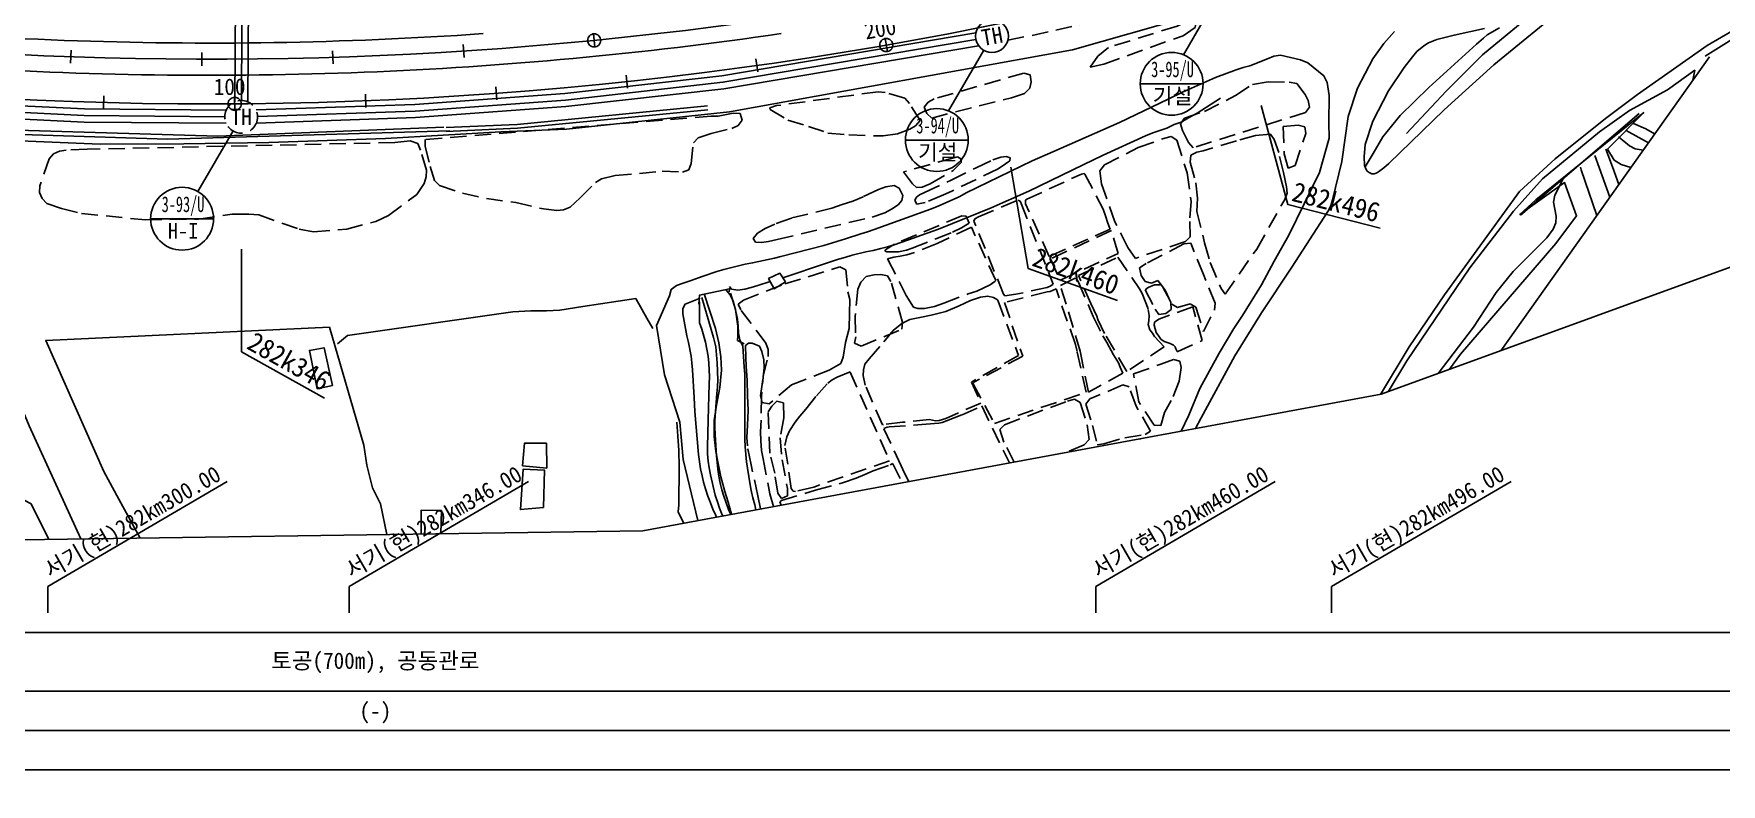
# Model space of a CAD drawing. Header units: millimetres. Extents: x 4198 to 4994, y 1103 to 1809.
# Drawn here: x 4585.5 to 4843.2, y 1338.7 to 1453.3 of the extents above; entities that cross this region are included whole.
import ezdxf
from ezdxf.enums import TextEntityAlignment as Align
from ezdxf.xclip import XClip

# ---------------------------------------------------------------- set-up
doc = ezdxf.new("R2010")
doc.units = ezdxf.units.MM
doc.header["$LTSCALE"] = 10
doc.header["$MEASUREMENT"] = 0
doc.header["$XCLIPFRAME"] = 2
doc.linetypes.add('HIDDEN', pattern=[0.375, 0.25, -0.125])
for name, color, linetype in [('TD-MANH', 4, 'Continuous'), ('TN-CABL', 4, 'Continuous'), ('TN-MANH', 4, 'Continuous'), ('TT-TABL-LIN1', 4, 'Continuous'), ('TT-TABL-LIN2', 1, 'Continuous'), ('TT-TABL-TEX2', 3, 'Continuous'), ('TZ-BASE', 253, 'Continuous'), ('TZ-CABL', 4, 'Continuous'), ('TZ-LEAL', 1, 'Continuous'), ('TZ-LEAT', 3, 'Continuous')]:
    doc.layers.add(name, color=color, linetype=linetype)
doc.layers.add('TX-PAPR', color=2, linetype='Continuous', plot=False)
doc.styles.get("Standard").update_dxf_attribs({"font": 'GulimChe.ttf'})
doc.styles.add('SYMBTEXT', font='GulimChe.ttf')
doc.linetypes.add('ZIGZAG', pattern='A,0.0001,-0.2,[131,ltypeshp.shx,S=0.2,R=0,X=-0.2,Y=0],-0.4,[131,ltypeshp.shx,S=0.2,R=180,X=0.2,Y=0],-0.2', length=0.8001)

# ---------------------------------------------------------------- blocks, each defined once
blk = doc.blocks.new('TTTW101-2')
blk.add_line((-6, 0), (6, 0))
blk.add_circle((0, 0), 6)
at = {"style": 'SYMBTEXT'}
for tag, p in [('TTTW_TITLE_1', (0.17, 2.77)), ('TTTW_TITLE_2', (0.17, -2.31))]:
    blk.add_attdef(tag, text='', height=3, dxfattribs=at).set_placement(p, align=Align.MIDDLE_CENTER)
blk = doc.blocks.new('jd-fjfj56fjfj')
at = {"layer": 'TZ-BASE', "flags": 128}
for points in [[(512.91, -12.75), (507.54, -22.01)], [(477.06, -21.34), (471.69, -30.6)], [(519.44, -29.76), (523.5, -44.92), (537.56, -48.49)], [(362.45, -33.66), (357.08, -42.92)], [(481.22, -39.19), (483.84, -54.67), (497.5, -59.54)], [(363.74, -51.7), (363.74, -67.4), (376.4, -74.49)]]:
    blk.add_lwpolyline(points, dxfattribs=at)
at = {"layer": 'TZ-BASE'}
ref = blk.add_blockref('TTTW101-2', (505.75, -26.46), dxfattribs=dict(at, xscale=0.7999999999651517, yscale=0.7999999999651517, zscale=0.7999999999651517, rotation=359.999999997014))
ref.add_attrib('TTTW_TITLE_1', '3-95/U', dxfattribs={"layer": '0', "height": 2.4, "style": 'SYMBTEXT', "width": 0.7}).set_placement((505.88, -24.24), align=Align.MIDDLE_CENTER)
ref.add_attrib('TTTW_TITLE_2', '기설', dxfattribs={"layer": '0', "height": 2.4, "style": 'SYMBTEXT'}).set_placement((505.88, -28.31), align=Align.MIDDLE_CENTER)
ref = blk.add_blockref('TTTW101-2', (469.9, -35.05), dxfattribs=dict(at, xscale=0.7999999999651517, yscale=0.7999999999651517, zscale=0.7999999999651517, rotation=359.999999997014))
ref.add_attrib('TTTW_TITLE_1', '3-94/U', dxfattribs={"layer": '0', "height": 2.4, "style": 'SYMBTEXT', "width": 0.7}).set_placement((470.03, -32.83), align=Align.MIDDLE_CENTER)
ref.add_attrib('TTTW_TITLE_2', '기설', dxfattribs={"layer": '0', "height": 2.4, "style": 'SYMBTEXT'}).set_placement((470.03, -36.9), align=Align.MIDDLE_CENTER)
ref = blk.add_blockref('TTTW101-2', (354.67, -47.07), dxfattribs=dict(at, xscale=0.7999999999651517, yscale=0.7999999999651517, zscale=0.7999999999651517, rotation=359.999999997014))
ref.add_attrib('TTTW_TITLE_1', '3-93/U', dxfattribs={"layer": '0', "height": 2.4, "style": 'SYMBTEXT', "width": 0.7}).set_placement((354.81, -44.85), align=Align.MIDDLE_CENTER)
ref.add_attrib('TTTW_TITLE_2', 'H-I', dxfattribs={"layer": '0', "height": 2.4, "style": 'SYMBTEXT'}).set_placement((354.81, -48.92), align=Align.MIDDLE_CENTER)
for s, rotation, p in [('282k496', 345.7642, (523.91, -44.3)), ('282k460', 340.3659, (484.25, -54.19)), ('282k346', 330.7613, (364.35, -66.82))]:
    blk.add_text(s, height=3, rotation=rotation, dxfattribs=at).set_placement(p)
blk = doc.blocks.new('JD-DHDHGDGH')
at = {"layer": 'TZ-BASE'}
for p, q in [((384.07, -86), (384.27, -87.99)), ((384.07, -86), (384.27, -87.99)), ((384.07, -86), (384.27, -87.99)), ((428.58, -86.73), (428.93, -88.7)), ((304.31, -88.49), (304.23, -90.49)), ((304.31, -88.49), (304.23, -90.49)), ((304.31, -88.49), (304.23, -90.49)), ((324.27, -88.87), (324.26, -90.87)), ((324.27, -88.87), (324.26, -90.87)), ((324.27, -88.87), (324.26, -90.87)), ((344.23, -88.58), (344.29, -90.58)), ((344.23, -88.58), (344.29, -90.58)), ((344.23, -88.58), (344.29, -90.58)), ((364.17, -87.62), (364.3, -89.62)), ((364.17, -87.62), (364.3, -89.62)), ((364.17, -87.62), (364.3, -89.62)), ((408.86, -89.84), (409.14, -91.82)), ((389.05, -92.3), (389.26, -94.29)), ((349.23, -95.23), (349.31, -97.23)), ((369.16, -94.1), (369.31, -96.09)), ((309.31, -95.49), (309.25, -97.49)), ((329.27, -95.69), (329.28, -97.69))]:
    blk.add_line(p, q, dxfattribs=at)
for points in [[(425.96, -81.41, -0.125353), (130.75, -57.37)], [(130.45, -64.2, 0.144555), (469.96, -79)]]:
    blk.add_lwpolyline(points, format="xyb", dxfattribs=at)
for points in [[(297.27, -86.74), (299.27, -86.83), (301.26, -86.91), (303.26, -86.99), (305.26, -87.06), (307.26, -87.13), (309.26, -87.18), (311.26, -87.24), (313.26, -87.28), (315.26, -87.32), (317.26, -87.35), (319.26, -87.37), (321.26, -87.39), (323.26, -87.4), (325.26, -87.41), (327.26, -87.41), (329.26, -87.4), (331.26, -87.38), (333.26, -87.36), (335.26, -87.33), (337.26, -87.3), (339.26, -87.25), (341.26, -87.21), (343.26, -87.15), (345.25, -87.09), (347.25, -87.02), (349.25, -86.94), (351.25, -86.86), (353.25, -86.77), (355.25, -86.68), (357.24, -86.58), (359.24, -86.47), (361.24, -86.35), (363.23, -86.23), (365.23, -86.1), (367.22, -85.97)], [(297.05, -91.66), (299.05, -91.75), (301.05, -91.84), (303.05, -91.91), (305.05, -91.98), (307.05, -92.05), (309.05, -92.11), (311.04, -92.16), (313.04, -92.2), (315.04, -92.24), (317.04, -92.27), (319.04, -92.3), (321.04, -92.32), (323.04, -92.33), (325.04, -92.33), (327.04, -92.33), (329.04, -92.32), (331.04, -92.31), (333.04, -92.28), (335.04, -92.25), (337.04, -92.22), (339.04, -92.18), (341.04, -92.13), (343.04, -92.07), (345.04, -92.01), (347.04, -91.94), (349.04, -91.87), (351.04, -91.79), (353.03, -91.7), (355.03, -91.6), (357.03, -91.5), (359.03, -91.39), (361.02, -91.28), (363.02, -91.15), (365.01, -91.03), (367.01, -90.89), (369.01, -90.75), (371, -90.6), (372.99, -90.44), (374.99, -90.28), (376.98, -90.11), (378.97, -89.94), (380.96, -89.76), (382.96, -89.57), (384.95, -89.37), (386.94, -89.17), (388.92, -88.96), (390.91, -88.75), (392.9, -88.53), (394.89, -88.3), (396.87, -88.06), (398.86, -87.82), (400.84, -87.58), (402.83, -87.32), (404.81, -87.06), (406.79, -86.79), (408.77, -86.52), (410.75, -86.24), (412.73, -85.95)]]:
    blk.add_lwpolyline(points, dxfattribs=at)
for points, elevation in [([(393.66, -130.53), (395.66, -126.02), (395.91, -125.04), (396.75, -124.44), (397.76, -124.06), (398.8, -123.72), (400.8, -123), (402.89, -122.29), (403.94, -122.01), (407.2, -121.2), (408.36, -120.98), (411.68, -120.26), (412.67, -120), (419.21, -118.33), (422.52, -117.3), (424.85, -116.57), (425.89, -116.23), (426.93, -115.86), (435.53, -112.79), (436.66, -112.31), (439.97, -110.82), (440.98, -110.3), (451.05, -105.38), (454.19, -104), (464.36, -99.52), (471.79, -95.99), (473.97, -94.93), (479, -92.68), (482.16, -91.48), (483.23, -91.14), (484.29, -90.87), (486.94, -89.83)], 39), ([(486.94, -89.83), (487.93, -89.43), (488.93, -89.27), (492, -89.97), (493.12, -90.42), (495.57, -92.41), (496.08, -93.43), (496.36, -95.43), (496.33, -99.61), (496.36, -101.93), (494.9, -107.17), (490.21, -116.77), (487.97, -120.74), (486.06, -124.35), (483.13, -129.03), (481.81, -130.99), (479.58, -134.8), (476.63, -140.18), (474.97, -144.25), (472.54, -149.26), (471.55, -151.49), (467.34, -159.27), (459.96, -173.86), (456.91, -179.61)], 39), ([(479.8, -95.84), (476.2, -98.14), (474.92, -98.81), (473.76, -99.49), (472.71, -99.83), (471.6, -100.39), (470.5, -100.74), (469.44, -101.1), (468.33, -101.58), (461.85, -104.54), (458.82, -105.99), (450.52, -110.02), (444.76, -112.59), (437.01, -115.73), (436.02, -116.07), (433.99, -116.82), (433.01, -117.17), (429.94, -118.23), (428.95, -118.52), (427.95, -118.78), (426.76, -119.07), (425.65, -119.3), (423.57, -119.81), (422.43, -120.14), (421.46, -120.44), (419.34, -121.14), (413.25, -123.18), (412.97, -123.27)], 37), ([(542.86, -99.71), (544.73, -100.52), (546.07, -101.29)], 40), ([(540.56, -101.75), (542.21, -103.1), (543.09, -103.58), (544.31, -103.77)], 38), ([(541.71, -100.77), (545.12, -102.64)], 39), ([(473.35, -202.71), (475.61, -196.78), (478.09, -192.31), (480.87, -187.88), (482.73, -184.83), (485.26, -181.19), (492.23, -170.36), (495.61, -164.37), (497.62, -161.01), (501.76, -153.57), (506.88, -146.07), (509.37, -142.91), (512.23, -138.91), (518.4, -130.78), (521.86, -125.51), (524.48, -122.29), (529.61, -117.16), (530.59, -115.82), (530.98, -114.87), (531.01, -113.85), (530.63, -111.73), (530.85, -110.66), (532.08, -108.15)], 38), ([(425.17, -199.87), (423.02, -195.39), (421.97, -193.22), (421.62, -192.17), (419.66, -185.79), (418.37, -181.54), (418.03, -180.56), (417.01, -177.56), (416.04, -174.65), (414.16, -169.42), (413.7, -168.37), (413.16, -167.31), (412.64, -166.44), (412.06, -165.59), (410.92, -163.83), (410.4, -162.87), (409.96, -161.96), (409.59, -161.01), (409.24, -160.03), (408.95, -159.03), (408.67, -157.96), (408.4, -156.87), (408.15, -155.73), (407.95, -154.57), (407.44, -151.36), (407.22, -149.09), (407.18, -147.91), (407.16, -146.64), (407.18, -144.57), (407.18, -143.38), (407.15, -141.18), (407.15, -139.1), (407.14, -137.98), (407.08, -136.86), (406.84, -133.69), (406.41, -132.76), (406.22, -131.74), (406.16, -130.67), (406.02, -129.6), (405.85, -128.6), (405.6, -127.59), (405.4, -126.81), (404.9, -125.89), (404.34, -125.13)], 36), ([(411.05, -123.85), (409.15, -124.43), (408.13, -124.75), (407.14, -125.02), (406.11, -125.15), (405.11, -124.98), (404.81, -124.58)], 37), ([(400.32, -126.39), (398.05, -127.31), (397.7, -127.93), (397.68, -128.77), (398.31, -132.11), (398.55, -133.17), (398.98, -135.25), (399.07, -136.26), (399.15, -137.34), (399.42, -141.54), (399.54, -143.68), (400.09, -150.27), (400.42, -152.43), (400.63, -153.49), (400.87, -154.48), (401.16, -155.51), (401.52, -156.6), (401.91, -157.66), (402.3, -158.61), (402.72, -159.56), (405.03, -164.57), (405.56, -165.52), (406.12, -166.43), (408.86, -171.01), (409.35, -172.01), (409.82, -173.04), (410.68, -174.97), (411.05, -176.03), (411.36, -177.07), (411.63, -178.04), (412.13, -180.07), (413.3, -184.62), (413.93, -186.79), (414.26, -187.78), (414.65, -188.82), (415.08, -189.81), (415.53, -190.82), (416.01, -191.83), (417.51, -194.81), (418.97, -197.69), (419.36, -198.66), (419.71, -199.6), (420.04, -200.56), (420.64, -202.62)], 37), ([(400.26, -126.91), (400.26, -130.12), (400.58, -131.12), (401.14, -133.1), (401.38, -134.14), (401.56, -135.23), (401.65, -136.31), (401.75, -138.4), (401.74, -139.46), (401.59, -144.94), (401.44, -149.08), (401.48, -150.16), (401.56, -151.27), (401.71, -152.31), (401.93, -153.38), (402.65, -156.47), (402.98, -157.47), (403.32, -158.45), (403.72, -159.45), (404.16, -160.46), (405.07, -162.44), (405.57, -163.44), (406.06, -164.38), (406.58, -165.31), (409.16, -170), (409.59, -170.96), (411.29, -174.93), (411.67, -175.99), (413.07, -180.16), (413.36, -181.15), (414.34, -184.51), (414.68, -185.54), (415.8, -188.68), (416.21, -189.7), (416.66, -190.75), (417.16, -191.83), (417.69, -192.87), (419.45, -196.99), (420.79, -200.44)], 36), ([(400.58, -126.28), (402.36, -132.39), (402.62, -133.39), (402.73, -133.81), (402.96, -136.25), (403.04, -138.85), (402.98, -139.91), (402.89, -140.92), (402.56, -145.07), (402.57, -146.11), (402.62, -147.2), (402.83, -150.44), (403.04, -152.47), (403.18, -153.57), (403.39, -154.63), (403.65, -155.63), (403.96, -156.6), (404.68, -158.63), (405.06, -159.56), (405.49, -160.53), (405.92, -161.44), (406.38, -162.35), (407.35, -164.22), (407.86, -165.13), (411.42, -171.51), (411.77, -172.45), (412.12, -173.5), (412.41, -174.49), (412.65, -175.55), (412.87, -176.57), (413.07, -177.68), (413.35, -178.73), (413.67, -179.75), (414.02, -180.71), (415.07, -183.67), (415.36, -184.72), (415.98, -186.78), (420.41, -196.89)], 35), ([(393.66, -130.53), (394.9, -138.09), (397.23, -145.3), (397.74, -151.04), (401.66, -167.43), (402.69, -169.87), (407.82, -177.81), (411.16, -183.65), (412.81, -188), (413.64, -193.8), (414.73, -197.11), (417.81, -204.43), (418.69, -210.39), (418.81, -212.8)], 39)]:
    blk.add_lwpolyline(points, dxfattribs=dict(at, elevation=elevation))
at = {"layer": 'TZ-BASE', "flags": 128}
for points, elevation in [([(413.39, -123.88), (411.62, -124.94), (410.8, -123.37), (412.51, -122.58), (413.39, -123.88)], 36.59), ([(344.21, -139.73), (341.89, -140.2), (340.7, -134.35), (342.92, -133.96), (344.21, -139.73)], 44.04), ([(360.74, -164.76), (357.72, -164.71), (357.75, -158.75), (360.83, -158.82), (360.74, -164.76)], 42.61)]:
    blk.add_lwpolyline(points, dxfattribs=dict(at, elevation=elevation))
at = {"layer": 'TZ-BASE'}
for points in [[(561.02, -54.72, 45.26), (530.45, -65.71, 44.71), (500.54, -76.06, 44.47), (457.21, -88.43, 43.87), (404.8, -97.89, 43.98), (379.95, -100.57, 44.16), (369.9, -100.95, 44.51)], [(532.96, -81.38, 42.99), (521.52, -90.71, 42.77), (513.92, -97.62, 42.31), (505.51, -105.81, 41.78), (504.74, -106.44, 41.76), (504.31, -106.79, 41.72), (503.9, -107.07, 41.69), (503.55, -107.28, 41.65), (503.23, -107.36, 41.58), (502.9, -107.38, 41.58), (502.48, -107.19, 41.58), (502.19, -106.95, 41.56), (501.96, -106.61, 41.54), (501.79, -106.13, 41.44), (501.73, -104.79, 41.31), (501.88, -102.9, 41.06), (503.03, -99.36, 40.53), (505.46, -94.71, 39.8), (507.84, -91.16, 38.92), (509.12, -89.5, 38.35), (509.77, -88.72, 38.29), (510.84, -87.82, 37.81), (511.55, -87.39, 37.81), (512.81, -86.88, 37.15), (515.45, -86.18, 37.01), (520.1, -85.17, 36.53)], [(531.89, -65.22, 44.75), (536.24, -75.69, 44.75), (529.79, -80.85, 44.75), (525.29, -84.67, 44.73), (519.8, -89.23, 44.71), (514.23, -94.76, 44.62), (508.2, -101.2, 44.3)], [(506.35, -85.65, 38.33), (504.74, -87.46, 38.94), (503.03, -89.84, 39.17), (500.71, -94.3, 39.71), (499.3, -98.62, 40.38), (498.3, -105.51, 41.62), (496.9, -111.33, 41.76), (496.8, -111.69, 41.76), (496.65, -112.2, 41.76), (496.43, -112.67, 41.76), (496.17, -113.12, 41.74), (490.68, -121.63, 41.38), (486.05, -128.61, 41.08), (481.97, -135.16, 40.71), (476.81, -144.65, 40.49), (471.04, -155.64, 39.89), (462.26, -171.91, 39.42), (456.45, -183.96, 39.17), (455.05, -187.57, 38.78), (454.7, -188.89, 38.66), (454.56, -189.88, 38.57), (454.41, -190.8, 38.53), (454.25, -191.75, 38.53), (453.44, -193.99, 38.53), (446.19, -207.73, 38.43)], [(571.74, -77.82, 42.79), (566.33, -80.58, 42.24), (554.1, -87.78, 41.78), (543.47, -95.27, 41.72), (538.59, -98.91, 41.72), (530.89, -105.08, 41.72), (525.45, -110.09, 41.59), (513.99, -125.88, 40.68), (508.61, -133.8, 40.19), (500.91, -146.5, 39.66), (482.6, -178.56, 39.37), (467.13, -203.09, 38.51), (467.45, -203.8, 38.42)], [(501.85, -106.29, 41.47), (503.12, -104.26, 41.89), (504.57, -101.74, 42.14), (507.22, -98.48, 42.42), (511.59, -94.19, 42.51), (518.87, -87.57, 42.74), (519.92, -86.64, 42.69), (520.48, -86.15, 42.69), (522.4, -85.09, 42.35)], [(474.2, -202.55, 42.32), (554.45, -89.49, 42.32)], [(551.89, -93.09, 41.54), (552.19, -91.55, 42.22), (548.01, -94.56, 42.19), (542.21, -97.69, 42.29), (537.67, -100.96, 42.39), (528.93, -108.13, 42.37), (524.52, -113.1, 41.84), (517.83, -121.73, 41.26), (508.24, -135.94, 40.53), (496.82, -154.73, 39.58), (491.49, -164.6, 39.54), (483.82, -178.18, 39.52), (476.64, -189.66, 39.19), (469.7, -201.22, 38.82), (469.23, -203.47, 38.56)], [(401.45, -97.02, 41.82), (372.43, -99.84, 41.82), (361.55, -100.32, 41.82)], [(361.57, -100.9, 41.82), (372.47, -100.42, 41.82), (401.5, -97.6, 41.82)], [(362.15, -100.82, 86.39), (319, -102.11, 86.67), (287.23, -101.06, 86.67), (277.48, -100.15, 86.76)], [(278.19, -99.45, 86.87), (290.93, -100.55, 86.74), (326.7, -101.65, 86.46), (361.22, -100.23, 86.27)], [(470.42, -203.25, 38.22), (481.57, -188.61, 37.38), (506.14, -149.24, 37.38), (516.41, -134.94, 37.63), (530.99, -118.04, 37.16), (534.16, -113.8, 36.82), (532.33, -108.72, 36.51), (525.49, -113.6, 41.25), (527.91, -111.33, 41.58), (544.41, -98.02, 41.62), (538.86, -103.6, 36.51), (539.88, -105.29, 36.52), (540.94, -105.95, 36.52), (542.45, -106.4, 36.55)], [(525.58, -113.71, 41.65), (543.73, -98.16, 41.65)], [(277.07, -100.57, 89.2), (285.23, -101.21, 89.18), (297.77, -102.39, 89.06), (308.75, -102.85, 88.9), (321.49, -102.79, 88.73), (334.47, -102.61, 88.66), (352.3, -101.99, 88.52), (369.9, -100.95, 88.35)], [(539.21, -110.97, 36.91), (537.59, -106.4, 36.91), (536.96, -104.59, 36.9)], [(538.64, -103.61, 36.3), (539.63, -106.32, 36.32), (540.58, -109.03, 36.32)], [(534.74, -106.35, 36.9), (534.84, -106.76, 36.9), (537.24, -113.74, 36.95)], [(341.7, -217.63, 41.07), (332.99, -213.11, 41.43), (299.14, -195.52, 42.95), (267.87, -179.26, 44.2), (241.35, -165.4, 44.68), (239.45, -164.27, 44.72), (237.98, -163.15, 44.81), (235.59, -161.57, 44.86), (234.08, -160.51, 44.87), (232.72, -159.66, 44.95), (231.14, -158.71, 44.94), (228.3, -157.25, 44.93), (224.92, -155.44, 45.03), (203.12, -143.98, 45.3), (179.71, -131.76, 45.63), (153.43, -118.25, 46.39)], [(154.09, -116.65, 46.28), (181.33, -131.09, 45.46), (198.48, -139.97, 45.26), (230.99, -156.8, 44.78), (234.35, -158.59, 44.78), (235.86, -159.33, 44.78), (237.34, -159.9, 44.77), (238.92, -160.42, 44.72), (240.53, -160.73, 44.67), (241.61, -161.04, 44.61), (242.53, -161.33, 44.61), (243.55, -161.89, 44.67), (259.63, -170.32, 44.35), (286.04, -183.99, 43.62), (321.77, -202.53, 42), (350.47, -217.5, 40.57)], [(315.52, -174.36, 42.9), (311.3, -171.8, 43.13), (309.93, -170.9, 43.13), (308.59, -169.56, 43.13), (306.14, -163.89, 43.32), (297.91, -145.9, 43.84), (294.47, -137.66, 43.89), (292.36, -131.11, 43.63), (291.32, -126.37, 43.2), (291.47, -125.76, 43.13), (291.99, -125.48, 43.13), (294.34, -125.61, 43.11)], [(400.16, -127.27, 35.33), (400.22, -125.93, 37.63), (404.81, -124.93, 37.63), (404.77, -125.41, 34.71)], [(400.96, -125.69, 34.63), (402.69, -131.01, 34.64), (403.22, -133.2, 34.64), (403.51, -135.33, 34.64), (403.59, -137.35, 34.64), (403.35, -140, 34.64), (402.86, -142.72, 34.64), (402.48, -145.07, 34.64), (402.5, -147.48, 34.72), (402.72, -149.78, 34.83), (403.08, -151.65, 34.87), (403.51, -153.64, 34.9), (404.13, -155.89, 34.93), (404.64, -157.56, 34.99), (405.17, -159.49, 34.99), (405.98, -161.17, 34.99), (406.96, -162.66, 34.98), (408.07, -164.24, 35.01), (409.03, -165.6, 35.04), (410.06, -167.1, 35.04), (411.01, -168.57, 35.04), (411.79, -169.91, 35.04), (412.47, -171.54, 35.04), (412.85, -172.98, 35.04), (413.1, -174.8, 35.05), (413.47, -176.74, 35.24), (413.92, -179.17, 35.24), (414.29, -180.7, 35.22), (414.66, -182.25, 35.22), (415, -183.88, 35.22), (415.69, -186.1, 35.22), (416.34, -188.04, 35.2), (417.12, -190.12, 35.19), (418.25, -192.54, 35.18), (419.65, -194.97, 35.18), (420.71, -197.03, 35.18), (421.59, -199.16, 35.18), (422.23, -201.18, 35.18)], [(405, -125.62, 36.17), (405.76, -128.09, 36.11), (406.08, -130.65, 35.97), (406.12, -132.2, 35.95), (406.02, -132.82, 35.95), (407.05, -133.36, 35.92)], [(222.7, -132.44, 44.9), (227.41, -134.87, 44.47), (294.23, -169.52, 43.16), (316.63, -180.92, 42.33), (335.1, -190.45, 41.32), (345.84, -196.26, 40.9), (359.92, -203.52, 40.24), (373.96, -211.05, 39.66), (385.54, -216.99, 39.41)], [(419.75, -212.62, 39.29), (419.36, -210.51, 39.33), (418.9, -208.61, 39.33), (417.65, -204.47, 39.33), (416.65, -201.2, 39.33), (415.92, -199.15, 39.33), (414.67, -195.44, 39.32), (412.74, -189.81, 39.33), (411.73, -187.31, 39.33), (410.97, -185.36, 39.35), (408.9, -180.36, 39.61), (407.1, -176.62, 39.79), (405.51, -173.4, 39.85), (403.55, -170.2, 39.84), (401.26, -166.62, 39.81), (399.87, -164.37, 39.7), (399.02, -162.84, 39.7), (397.61, -160.3, 39.68), (396.98, -159.01, 39.64), (397.07, -157.92, 39.63), (397.16, -152.07, 39.48), (397.09, -149.62, 39.41), (396.91, -147.43, 39.11), (396.76, -145.32, 39.33)]]:
    blk.add_polyline3d(points, dxfattribs=at)
at = {"layer": 'TZ-BASE', "linetype": 'Continuous'}
for points in [[(553.79, -89.42, 46.73), (570.06, -79.15, 47.19), (571.93, -78.32, 47.23)], [(344.99, -133.37, 41.36), (346.5, -132.06, 41.31), (371.76, -128.46, 41.13), (374.47, -128.3, 41.24), (376.89, -128.32, 41.24), (378.92, -128.2, 41.18), (382.42, -127.64, 40.99), (390.5, -126.44, 40.92), (392.2, -129.41, 40.62), (393.14, -131.01, 40.54)], [(313.31, -171.93, 44.06), (315.54, -164.33, 44.34), (311.61, -157.09, 44.46), (309.31, -152.83, 44.59), (300.44, -132.84, 44.59), (343.73, -130.81, 43.32), (349, -148.85, 43.31), (349.45, -151.86, 43.24), (350.3, -155.37, 43.2), (351.52, -157.79, 43.08), (356.41, -181.14, 42.94), (351.48, -191.61, 42.59), (350.28, -191, 42.59)], [(376.93, -152.35, 42.78), (373.22, -151.98, 42.78), (373.55, -148.51, 42.78), (376.88, -148.53, 42.78), (376.93, -152.35, 42.78)], [(376.45, -158.34, 42.8), (376.59, -152.65, 42.8), (373.3, -152.51, 42.8), (372.9, -158.67, 42.8), (376.45, -158.34, 42.8)]]:
    blk.add_polyline3d(points, dxfattribs=at)
at = {"layer": 'TZ-BASE', "linetype": 'HIDDEN'}
for points in [[(462.71, -88.07, 42.33), (461.08, -89.4, 42.33), (459.89, -91.1, 42.33), (462, -90.62, 42.33), (474.1, -86.28, 42.33), (475.9, -85.01, 42.33), (476.08, -84.01, 42.33), (475.08, -83.86, 42.33), (473.16, -84.81, 42.33), (462.71, -88.07, 42.33)], [(436.05, -95.94, 41.88), (435.16, -96.41, 41.88), (434.56, -97.22, 41.88), (434.96, -98.15, 41.88), (435.69, -98.86, 41.88), (447.88, -95.75, 41.88), (449.88, -95.13, 41.88), (450.7, -94.3, 41.88), (450.9, -93.32, 41.88), (450.75, -92.27, 41.88), (449.78, -91.99, 41.88), (436.05, -95.94, 41.88)], [(412.02, -96.96, 42.15), (410.96, -97.28, 42.15), (411.01, -97.56, 42.15), (413.75, -99.17, 42.15), (416.88, -100.13, 42.15), (419.86, -101.15, 42.15), (423.06, -101.42, 42.15), (427.17, -101.57, 42.15), (428.31, -101.58, 42.15), (430.49, -101.29, 42.15), (432.37, -100.55, 42.15), (433.24, -100.06, 42.15), (433.95, -99.26, 42.15), (432.33, -96.66, 42.15), (431.57, -95.83, 42.15), (428.58, -94.95, 42.15), (427.5, -94.84, 42.15), (412.02, -96.96, 42.15)], [(475.6, -103.39, 36.95), (474.9, -102.61, 36.95), (473.97, -100.74, 36.95), (473.66, -99.73, 36.95), (474.29, -98.89, 36.95), (477.32, -97.86, 36.95), (482.09, -95.43, 36.95), (484.68, -93.74, 36.95), (487.06, -93.32, 36.95), (490.28, -93.38, 36.95), (491.46, -93.59, 36.95), (492.71, -95.25, 36.95), (493.16, -96.18, 36.95), (493.38, -97.2, 36.95), (492.75, -98.02, 36.95), (475.6, -103.39, 36.95)], [(358.37, -102.13, 42.19), (358.36, -103.19, 42.19), (359.14, -106.28, 42.19), (359.76, -108.39, 42.19), (360.57, -109.18, 42.19), (364.07, -110.36, 42.19), (367.7, -111.17, 42.19), (372.18, -111.78, 42.19), (376.43, -112.75, 42.19), (378.47, -112.96, 42.19), (379.48, -112.87, 42.19), (380.5, -112.46, 42.19), (382.03, -111.04, 42.19), (384.36, -108.69, 42.19), (385.26, -108.16, 42.19), (387.36, -107.65, 42.19), (394.55, -106.99, 42.19), (397.67, -107.11, 42.19), (398.62, -106.77, 42.19), (398.99, -105.82, 42.19), (399.31, -102.63, 42.19), (400.03, -101.89, 42.19), (402.02, -101.2, 42.19), (405.17, -100.46, 42.19), (406.14, -100, 42.19), (406.78, -99.19, 42.19), (406.45, -98.19, 42.19), (405.36, -98.1, 42.19), (403.11, -98.59, 42.19), (402.05, -98.56, 42.19), (358.37, -102.13, 42.19)], [(489.51, -104.32, 36.87), (490.13, -106.52, 36.87), (491.19, -106.12, 36.87), (492.81, -101.2, 36.87), (492.64, -100.19, 36.87), (491.64, -99.96, 36.87), (489.37, -100.16, 36.87), (489.51, -104.32, 36.87)], [(306.77, -103.63, 42.33), (303.57, -103.75, 42.33), (302.55, -103.91, 42.33), (301.61, -104.31, 42.33), (300.97, -105.09, 42.33), (299.53, -109.23, 42.33), (299.47, -110.24, 42.33), (299.89, -111.16, 42.33), (300.58, -111.91, 42.33), (302.83, -112.7, 42.33), (305.9, -113.46, 42.33), (315.65, -114.4, 42.33), (323.74, -114.29, 42.33), (328.89, -113.53, 42.33), (331.45, -113.52, 42.33), (332.94, -113.67, 42.33), (339.13, -115.81, 42.33), (341.31, -116.23, 42.33), (346.4, -115.82, 42.33), (350.81, -114.64, 42.33), (352.77, -113.76, 42.33), (357.09, -110.52, 42.33), (358.22, -108.85, 42.33), (358.5, -107.86, 42.33), (358.55, -106.84, 42.33), (357.66, -103.76, 42.33), (357.22, -102.76, 42.33), (356.06, -102.32, 42.33), (353.73, -102.6, 42.33), (306.77, -103.63, 42.33)], [(466.79, -120.29, 37.02), (465.65, -118.63, 37.02), (463.67, -114.73, 37.02), (461.6, -108.92, 37.02), (461.34, -106.92, 37.02), (462.06, -106.02, 37.02), (467.23, -103.37, 37.02), (471.31, -101.91, 37.02), (472.28, -101.67, 37.02), (473.13, -102.25, 37.02), (474.68, -107.25, 37.02), (475.31, -111.6, 37.02), (475.08, -114.68, 37.02), (475.14, -116.99, 37.02), (474.44, -117.74, 37.02), (466.79, -120.29, 37.02)], [(477.36, -117.94, 37.09), (478.19, -120.91, 37.09), (479.89, -124.91, 37.09), (480.48, -125.75, 37.09), (485.32, -118.87, 37.09), (489.6, -111.29, 37.09), (489.96, -110.35, 37.09), (489.88, -109.35, 37.09), (489.38, -107.19, 37.09), (488.67, -104.11, 37.09), (487.96, -102.16, 37.09), (487.4, -101.3, 37.09), (485.15, -101.54, 37.09), (482.21, -102.32, 37.09), (477.15, -103.85, 37.09), (476.17, -104.05, 37.09), (475.25, -104.54, 37.09), (475.16, -105.59, 37.09), (476, -108.78, 37.09), (476.26, -111.12, 37.09), (476.17, -113.13, 37.09), (477.36, -117.94, 37.09)], [(431.39, -107.08, 41.19), (432.74, -108.91, 41.13), (433.37, -109.48, 41.1), (434.24, -109.44, 41.09), (435.46, -108.91, 41.1), (438.93, -106.91, 41.1), (440.19, -105.65, 41.1), (440.13, -105.08, 41.11), (439.65, -104.78, 41.19), (439.06, -104.93, 41.19), (431.39, -107.08, 41.19)], [(434.71, -111.74, 40.47), (433.41, -111.99, 40.47), (433.11, -111.47, 40.47), (433.3, -111.01, 40.47), (433.84, -110.61, 40.47), (434.61, -110.21, 40.48), (438.67, -108.37, 40.62), (442.47, -106.46, 40.74), (445.03, -105.23, 40.86), (446.27, -104.83, 40.85), (447.06, -104.72, 40.85), (447.66, -104.92, 40.85), (447.61, -105.38, 40.84), (446.96, -105.86, 40.84), (445.85, -106.61, 40.84), (438.75, -110.02, 40.71), (437.5, -110.6, 40.59), (434.71, -111.74, 40.47)], [(453.61, -120.02, 36.84), (450.03, -111.97, 36.85), (450.04, -111.4, 36.85), (450.24, -111.26, 36.85), (458.54, -107.41, 36.76), (458.99, -107.34, 36.75), (459.08, -107.42, 36.75), (461.89, -112.78, 36.89), (462.27, -113.93, 37.05), (462.56, -114.78, 37.06), (462.72, -115.33, 37.08), (462.95, -115.85, 37.13), (453.61, -120.02, 36.84)], [(426.63, -114, 41.18), (428.53, -113.35, 41.14), (429.56, -112.79, 41.14), (430.55, -112.11, 41.14), (431.16, -111.44, 41.14), (431.28, -110.71, 41.14), (430.73, -109.58, 41.14), (429.96, -109.15, 41.14), (428.69, -109.39, 41.14), (427.58, -109.79, 41.13), (425.22, -110.87, 41.13), (423.64, -111.54, 41.13), (422.03, -112.08, 41.13), (420.43, -112.62, 41.13), (414.29, -114.14, 41.13), (411.73, -115.06, 41.13), (410.26, -115.73, 41.13), (409.11, -116.47, 41.13), (408.46, -117.26, 41.13), (408.78, -117.83, 41.13), (409.69, -117.89, 41.13), (410.8, -117.71, 41.13), (412.09, -117.4, 41.13), (426.63, -114, 41.18)], [(454.23, -124.21, 37.37), (453.86, -124.47, 37.32), (453.34, -124.74, 37.28), (448.56, -125.78, 37.23), (446.86, -126.04, 36.95), (446.66, -125.76, 36.95), (442.13, -114.59, 36.7), (442.28, -114.24, 36.7), (442.82, -113.94, 36.7), (448.9, -111.4, 36.71), (449.19, -111.57, 36.71), (449.37, -111.92, 36.72), (454.23, -124.21, 37.37)], [(440.28, -113.81, 36.85), (430.04, -118.1, 36.86), (428.67, -118.93, 36.85), (428.52, -119.14, 36.85), (428.82, -119.3, 36.83), (430.61, -119.28, 36.77), (431.85, -119.02, 36.75), (432.71, -118.76, 36.75), (436.34, -117.32, 36.75), (438.88, -116.3, 36.75), (440.26, -115.63, 36.75), (441.15, -115.07, 36.75), (441.39, -114.91, 36.75), (440.98, -113.85, 36.78), (440.28, -113.81, 36.85)], [(441.75, -115.54, 36.73), (436.54, -118, 36.73), (433.08, -119.39, 36.73), (431.91, -119.73, 36.73), (430.87, -119.97, 36.73), (429.89, -120.11, 36.73), (428.95, -120.38, 36.73), (429.01, -120.49, 36.73), (431.8, -125.96, 36.84), (432.9, -127.77, 36.9), (433.57, -127.93, 36.9), (434.6, -127.95, 36.9), (436.12, -127.64, 36.88), (437.54, -127.13, 36.88), (441.26, -125.71, 36.88), (442.58, -125.29, 36.88), (444.64, -124.32, 36.84), (445.33, -123.85, 36.73), (445.48, -123.67, 36.73), (441.75, -115.54, 36.73)], [(453.82, -120.39, 37.12), (455.3, -123.65, 37.27), (455.58, -123.51, 37.27), (464.18, -119.53, 37.31), (463.14, -116.05, 37.16), (453.82, -120.39, 37.12)], [(477.17, -131.46, 37.22), (478.85, -128.2, 37.22), (478.99, -127.12, 37.22), (477.17, -122.75, 37.22), (475.24, -117.97, 37.22), (474.21, -118.09, 37.22), (468.43, -121.08, 37.22), (467.44, -121.73, 37.22), (467.7, -122.89, 37.22), (468.27, -123.82, 37.22), (469.24, -124.09, 37.22), (470.21, -123.7, 37.22), (470.91, -124.58, 37.22), (472.37, -127.29, 37.22), (473.24, -127.81, 37.22), (475.18, -127.24, 37.22), (476.04, -127.75, 37.22), (477.17, -131.46, 37.22)], [(464.13, -120.13, 37.38), (467.41, -124.95, 37.48), (467.83, -125.68, 37.49), (468.76, -128.08, 37.62), (468.88, -129, 37.65), (468.83, -129.82, 37.65), (468.75, -130.42, 37.65), (469.01, -131.19, 37.65), (469.38, -131.74, 37.65), (469.71, -132.22, 37.65), (471.17, -133.83, 37.65), (465.47, -137.58, 37.78), (462.09, -131.78, 37.78), (461.05, -129.64, 37.55), (460.91, -129.13, 37.55), (459.97, -127.19, 37.66), (458.11, -122.89, 37.53), (464.13, -120.13, 37.38)], [(413.25, -124.19, 35.96), (421.68, -121.61, 35.96), (422.61, -122.03, 35.96), (422.9, -125.4, 35.96), (423.18, -126.56, 35.96), (423.13, -128.71, 35.96), (423.11, -131.01, 35.96), (422.53, -133.17, 35.96), (422.18, -135.41, 35.96), (421.8, -136.36, 35.96), (420.02, -137.35, 35.96), (414.28, -139.62, 35.96), (410.89, -142.49, 35.96), (409.79, -142.3, 35.96), (409.54, -141.29, 35.96), (409.97, -138.25, 35.96), (410.71, -135.26, 35.96), (410.73, -134.2, 35.96), (410.38, -133.25, 35.96), (406.55, -128.17, 35.96), (406.14, -127.27, 35.96), (406.94, -126.67, 35.96), (413.25, -124.19, 35.96)], [(429.48, -123.82, 36.37), (428.94, -122.96, 36.37), (427.92, -122.76, 36.37), (426.92, -122.79, 36.37), (425.67, -123.06, 36.37), (424.9, -123.93, 36.37), (424.4, -125, 36.37), (424.02, -129.16, 36.37), (424.1, -132.28, 36.37), (423.93, -133.27, 36.37), (424.91, -133.73, 36.37), (431.15, -131.11, 36.37), (431.24, -130.1, 36.37), (429.48, -123.82, 36.37)], [(455.35, -124.43, 37.68), (457.72, -123.26, 37.68), (458.1, -123.91, 37.63), (460.33, -129.16, 37.68), (461.81, -132.14, 37.81), (462.41, -133.13, 37.81), (463.44, -135.04, 37.79), (464.19, -136.26, 37.78), (464.49, -136.91, 37.78), (464.87, -137.84, 37.78), (459.62, -140.73, 37.82), (458.48, -135, 37.83), (458.36, -134.46, 37.83), (455.35, -124.43, 37.68)], [(443.22, -142.39, 37.84), (437.85, -144.73, 37.84), (436.85, -145.06, 37.84), (436.26, -145.09, 37.84), (435.37, -144.89, 37.84), (431.22, -145.34, 37.73), (428.35, -145.68, 37.7), (428.16, -145.7, 37.7), (425.54, -139.65, 37.62), (425.21, -138.19, 37.55), (425.26, -137.34, 37.47), (425.47, -136.46, 37.45), (426.13, -135.63, 37.45), (428.38, -133.04, 37.52), (429.83, -131.29, 37.52), (431.13, -130.24, 37.52), (432.34, -129.65, 37.55), (433.87, -129.34, 37.55), (435.61, -128.97, 37.55), (437.86, -128.39, 37.55), (439.9, -127.57, 37.55), (441.6, -126.75, 37.55), (443.15, -126.21, 37.55), (444.28, -126.09, 37.53), (445.11, -126.26, 37.53), (445.74, -126.65, 37.53), (445.84, -126.83, 37.53), (448.95, -135.12, 37.87), (441.77, -139.18, 37.96), (443.22, -142.39, 37.84)], [(446.79, -127.03, 37.82), (449.6, -135.24, 37.89), (442.25, -139.13, 38.02), (442, -139.37, 38.01), (442.02, -139.44, 38.01), (445.28, -145.52, 37.87), (459.27, -140.75, 37.83), (457.9, -134.53, 37.78), (457.63, -133.43, 37.78), (454.69, -124.95, 37.63), (453.79, -125.35, 37.63), (453.3, -125.43, 37.63), (446.79, -127.03, 37.82)], [(468.3, -125.1, 37.19), (469.79, -128.03, 37.19), (470.39, -128.85, 37.19), (471.43, -128.72, 37.19), (472.23, -128.11, 37.19), (472.21, -127.04, 37.19), (471.32, -125.17, 37.19), (470.72, -124.35, 37.19), (469.7, -124.35, 37.19), (468.73, -124.74, 37.19), (468.3, -125.1, 37.19)], [(475.54, -127.69, 37.55), (470.36, -129.6, 37.61), (469.7, -130.05, 37.6), (469.65, -130.48, 37.6), (469.98, -131.61, 37.6), (470.36, -132.18, 37.6), (470.7, -132.63, 37.6), (471.21, -133, 37.6), (472.11, -133.31, 37.6), (472.59, -133.56, 37.6), (472.86, -133.83, 37.6), (472.98, -134.09, 37.6), (473.18, -134.51, 37.58), (473.25, -134.53, 37.58), (477, -132.85, 37.49), (475.54, -127.69, 37.55)], [(425.58, -201.28, 37.02), (423.12, -194.43, 36.93), (421.76, -190.83, 36.93), (420.96, -188.6, 36.94), (419.09, -183.36, 36.94), (418.19, -180.76, 36.94), (417.74, -179.39, 36.97), (417.36, -177.99, 37.01), (416.85, -176.23, 36.99), (416.44, -174.83, 36.98), (415.98, -173.38, 36.98), (415.44, -172.1, 36.97), (414.92, -170.85, 36.96), (414.18, -169.42, 36.95), (412.43, -166.28, 36.86), (410.74, -163.06, 36.84), (410.05, -161.1, 36.84), (409.61, -158.82, 36.82), (409.17, -156.55, 36.78), (408.11, -151.85, 36.77), (407.55, -148.92, 36.64), (407.49, -147.65, 36.58), (407.58, -145.79, 36.55), (407.65, -143.54, 36.53), (407.58, -141.26, 36.35), (407.5, -138.9, 36.2), (407.36, -136.81, 36.04), (407.32, -135.37, 36.04), (407.26, -133.61, 36.18), (407.73, -133.24, 36.22), (408.29, -133.24, 36.3), (409.38, -133.7, 36.36), (409.76, -134.51, 36.36), (410.07, -135.78, 36.36), (410.1, -136.99, 36.4), (409.7, -141.45, 36.52), (409.65, -145.03, 36.59), (409.57, -146.77, 36.59), (409.59, -148.18, 36.59), (409.7, -149.64, 36.59), (409.97, -150.9, 36.59), (410.97, -156.28, 36.73), (411.59, -158.36, 36.81), (412.35, -159.84, 36.82), (413.09, -161.11, 36.84), (415.84, -165.94, 36.96), (417.29, -169.02, 37.09), (417.82, -170.78, 37.09), (418.24, -172.48, 37.1), (418.84, -174.56, 37.1), (423.05, -186.98, 37.1), (426.87, -197.07, 37.1), (427.5, -198.95, 37.1), (427.93, -200.26, 37.13), (428.39, -201.57, 37.18)], [(466.52, -137.95, 37.47), (470.67, -136.46, 37.47), (472.59, -135.73, 37.47), (473.56, -135.98, 37.47), (473.78, -136.97, 37.47), (473.49, -139.06, 37.47), (472.27, -142.02, 37.47), (471.26, -143.85, 37.47), (470.66, -145.84, 37.47), (469.66, -145.76, 37.47), (467.32, -142.22, 37.47), (466.52, -137.95, 37.47)], [(429.25, -151.2, 37.77), (417.69, -155.22, 37.94), (414.91, -155.9, 37.85), (414.53, -155.88, 37.78), (414.25, -155.45, 37.75), (413.29, -148.87, 37.61), (413.6, -147.56, 37.61), (413.96, -146.62, 37.61), (414.83, -145.33, 37.61), (415.54, -144.42, 37.6), (416.46, -143.34, 37.58), (418.09, -141.31, 37.49), (419.82, -139.36, 37.42), (420.52, -138.83, 37.42), (421.25, -138.42, 37.42), (423.24, -137.63, 37.47), (423.26, -137.67, 37.47), (429.25, -151.2, 37.77)], [(459.85, -141.77, 37.49), (459.21, -142.58, 37.49), (460.26, -145.8, 37.49), (460.97, -148.76, 37.49), (461.97, -148.64, 37.49), (465.2, -147.69, 37.49), (468.26, -147.22, 37.49), (469.12, -146.68, 37.49), (466.92, -142.88, 37.49), (465.84, -139.92, 37.49), (464.88, -139.63, 37.49), (459.85, -141.77, 37.49)], [(410.75, -143.76, 36.95), (411.3, -142.89, 36.95), (412.03, -142.12, 36.95), (413.09, -142.36, 36.95), (413.14, -144.67, 36.95), (412.57, -147.71, 36.95), (412.84, -151.06, 36.95), (413.68, -155.45, 36.95), (413.68, -156.55, 36.95), (412.76, -156.98, 36.95), (412.19, -156.15, 36.95), (411.73, -153.09, 36.95), (410.99, -150.07, 36.95), (410.75, -143.76, 36.95)], [(448.59, -153.69, 37.87), (434.83, -159.41, 37.95), (431.54, -153.08, 37.82), (431.01, -151.99, 37.8), (428.39, -146.29, 37.63), (428.9, -146.06, 37.63), (429.18, -146.05, 37.63), (434.85, -145.64, 37.65), (436.76, -145.48, 37.78), (437.29, -145.36, 37.81), (437.95, -145.11, 37.82), (440.33, -144.18, 37.86), (443.33, -142.84, 37.86), (448.59, -153.69, 37.87)], [(456.44, -142.09, 37.54), (457.49, -141.78, 37.54), (458.35, -142.3, 37.54), (459.44, -145.73, 37.54), (459.72, -147.97, 37.54), (458.98, -148.79, 37.54), (451.51, -151.81, 37.54), (449.47, -152.66, 37.54), (448.65, -152.07, 37.54), (446.73, -148.38, 37.54), (446.08, -146.44, 37.54), (446.82, -145.7, 37.54), (456.44, -142.09, 37.54)], [(458.77, -149.77, 37.49), (462.01, -149.29, 37.49), (467.57, -147.84, 37.49), (468.58, -147.76, 37.49), (468.53, -148.76, 37.49), (468.27, -149.73, 37.49), (465.77, -154.55, 37.49), (464.9, -155.09, 37.49), (458.55, -156.29, 37.49), (453.02, -157.71, 37.49), (452.07, -158.04, 37.49), (451.09, -157.82, 37.49), (449.83, -154.95, 37.49), (449.65, -153.96, 37.49), (450.07, -152.95, 37.49), (451, -152.42, 37.49), (458.77, -149.77, 37.49)], [(424.14, -182.09, 38.65), (421.36, -176.12, 38.64), (419.79, -171.87, 38.4), (419.4, -170.29, 38.4), (418.84, -169.03, 38.34), (418.2, -167.81, 38.27), (416.4, -164.75, 38.08), (414.83, -162.3, 38.01), (413.68, -160.49, 37.91), (412.51, -157.49, 37.79), (412.74, -157.3, 37.71), (417.96, -155.69, 37.83), (422.23, -154.54, 37.91), (424.14, -153.85, 37.94), (425.51, -153.29, 37.94), (426.74, -152.77, 37.93), (429.36, -151.81, 37.88), (429.75, -151.65, 37.78), (429.78, -151.67, 37.75), (432.62, -157.58, 37.75), (433.83, -160.01, 37.78), (435.12, -162.17, 37.89), (436.51, -164.24, 37.93), (437.78, -166.1, 37.99), (438.9, -167.81, 38), (440.98, -170.93, 38.09), (441.53, -171.87, 38.11), (442.01, -172.72, 38.13), (442.41, -173.45, 38.14), (435.1, -176.97, 38.41), (430.02, -179.52, 38.58), (424.14, -182.09, 38.65)]]:
    blk.add_polyline3d(points, dxfattribs=at)
at = {"layer": 'TZ-BASE'}
blk.add_polyline3d([(294.82, -156, 51.06), (292.85, -157.04, 50.97), (291.33, -160.87, 50.99), (300.77, -165.62, 52.74), (301.64, -164.69, 52.65), (298.2, -157.8, 50.71)], close=True, dxfattribs=at)
for centre in [(384.17, -87), (384.17, -87), (384.17, -87), (428.76, -87.71), (329.28, -96.69)]:
    blk.add_circle(centre, 1, dxfattribs=at)
for s, rotation, p in [('200', 9.9334, (425.66, -86.87)), ('100', 0.3841, (326.09, -95.34))]:
    blk.add_text(s, height=2.5, rotation=rotation, dxfattribs=at).set_placement(p)
blk = doc.blocks.new('A$C0B570958')
at = {"layer": 'TD-MANH', "linetype": 'HIDDEN'}
blk.add_circle((8.85, 2.5), 2.5, dxfattribs=at)
at = {"layer": 'TD-MANH', "style": 'SYMBTEXT'}
blk.add_attdef('TZMH_TITLE', text='', height=2.5, dxfattribs=at).set_placement((8.85, 2.5), align=Align.MIDDLE_CENTER)
blk = doc.blocks.new('TZMH101')
at = {"linetype": 'Continuous'}
blk.add_circle((0, 0), 2.5, dxfattribs=at)
at = {"style": 'SYMBTEXT'}
blk.add_attdef('TZMH_TITLE', text='', height=2.5, dxfattribs=at).set_placement((0, 0), align=Align.MIDDLE_CENTER)
blk = doc.blocks.new('JD-경부고속하선표_190503')
at = {"layer": 'TT-TABL-LIN1'}
blk.add_lwpolyline([(2, 114), (785.58, 114), (785.58, 39), (2, 39)], close=True, dxfattribs=at)
at = {"layer": 'TT-TABL-LIN2'}
for points in [[(785.58, 105), (9.33, 105)], [(785.58, 99), (9.33, 99)], [(785.58, 93), (9.33, 93)]]:
    blk.add_lwpolyline(points, dxfattribs=at)

msp = doc.modelspace()

# ---------------------------------------------------------------- linework, layer by layer
at = {"layer": 'TN-CABL', "linetype": 'ZIGZAG', "ltscale": 0.5}
for points in [[(4617.23, 1443.12), (4617.36, 1465.71)], [(4619.71, 1440.67), (4643.74, 1441.49), (4666.69, 1443.18), (4690.74, 1445.89), (4729.38, 1452.43)], [(4571.82, 1441.87), (4593.25, 1440.82), (4614.71, 1440.64)]]:
    msp.add_lwpolyline(points, dxfattribs=at)
at = {"layer": 'TX-PAPR'}
msp.add_lwpolyline([(4253.51, 1472.12), (4320.35, 1606.46), (4405.19, 1567.01), (4490, 1539.17), (4576.4, 1525.92), (4663.68, 1527.19), (4751.65, 1543.46), (4931.7, 1609.07), (4986.82, 1469.51), (4791.24, 1398.24), (4678.52, 1377.39), (4566.05, 1375.76), (4455, 1392.78), (4349.98, 1427.26)], close=True, dxfattribs=at)
at = {"layer": 'TZ-CABL', "flags": 128}
for points in [[(4616.23, 1442.91), (4616.36, 1465.93)], [(4618.23, 1442.9), (4618.36, 1465.92)], [(4619.48, 1441.67), (4643.69, 1442.49), (4666.6, 1444.18), (4690.6, 1446.88), (4729.38, 1453.44)], [(4619.53, 1439.67), (4643.79, 1440.49), (4666.79, 1442.18), (4690.87, 1444.9), (4729.79, 1451.48)], [(4619.71, 1440.67), (4643.74, 1441.49), (4666.69, 1443.18), (4690.74, 1445.89), (4729.38, 1452.43)], [(4571.64, 1442.88), (4593.28, 1441.82), (4614.93, 1441.64)], [(4571.58, 1440.88), (4593.22, 1439.82), (4614.91, 1439.64)], [(4571.82, 1441.87), (4593.25, 1440.82), (4614.71, 1440.64)]]:
    msp.add_lwpolyline(points, dxfattribs=at)
at = {"layer": 'TZ-CABL', "linetype": 'HIDDEN', "flags": 128}
msp.add_lwpolyline([(4734.26, 1452.34), (4738.65, 1453.18), (4752.41, 1456.39), (4765.73, 1459.96)], dxfattribs=at)
at = {"layer": 'TZ-LEAL'}
for points in [[(4615.07, 1384.9), (4587.68, 1368.87), (4587.68, 1364.87)], [(4661.07, 1384.9), (4633.68, 1368.87), (4633.68, 1364.87)], [(4775.07, 1384.9), (4747.68, 1368.87), (4747.68, 1364.87)], [(4811.07, 1384.9), (4783.68, 1368.87), (4783.68, 1364.87)]]:
    msp.add_lwpolyline(points, dxfattribs=at)

# ---------------------------------------------------------------- block references
at = {"layer": 'TD-MANH'}
msp.add_blockref('A$C0B570958', (4608.36, 1438.12), dxfattribs=at).add_auto_attribs({'TZMH_TITLE': 'TH'})
at = {"layer": 'TN-MANH', "rotation": 10.01243000005049}
msp.add_blockref('TZMH101', (4731.83, 1452.94), dxfattribs=at).add_auto_attribs({'TZMH_TITLE': 'TH'})
at = {"layer": 'TT-TABL-LIN2'}
msp.add_blockref('JD-경부고속하선표_190503', (4202.11, 1247.87), dxfattribs=at)
at = {"layer": 'TZ-BASE'}
ref = msp.add_blockref('JD-DHDHGDGH', (4286.93, 1539.29), dxfattribs=at)
XClip(ref).set_block_clipping_path([(-33.4182158766, -67.1724787678), (33.4182158768, 67.1724787673), (118.2607779879, 27.7209466004), (203.0660490963, -0.1183001781), (289.4728021359, -13.3670870333), (376.7540284118, -12.0995740438), (464.720956656, 4.1718872347), (644.7730330683, 69.7827066777), (699.8904649949, -69.7812300566), (504.3145828283, -141.0489107629), (391.5895144267, -161.89994674), (279.1232034385, -163.5332018643), (168.0690483715, -146.5052176141), (63.0531977924, -112.0313913801)])
msp.add_blockref('jd-fjfj56fjfj', (4253.51, 1472.12), dxfattribs=at)

# ---------------------------------------------------------------- texts
at = {"layer": 'TT-TABL-TEX2'}
msp.add_text('토공(700m), 공동관로', height=2.5, dxfattribs=at).set_placement((4637.68, 1357.37), align=Align.MIDDLE)
msp.add_text('(-)', height=2.5, dxfattribs=at).set_placement((4637.68, 1349.87), align=Align.MIDDLE_CENTER)
at = {"layer": 'TZ-LEAT'}
for s, p in [('서기(현)282km300.00', (4601.18, 1377.66)), ('서기(현)282km346.00', (4647.18, 1377.66)), ('서기(현)282km460.00', (4761.18, 1377.66)), ('서기(현)282km496.00', (4797.18, 1377.66))]:
    msp.add_text(s, height=2.5, rotation=30, dxfattribs=at).set_placement(p, align=Align.CENTER)

doc.saveas('drawing.dxf')
